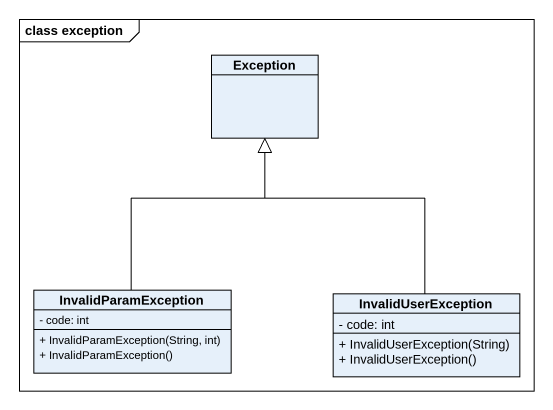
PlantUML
@startuml
mainframe class exception
hide circle
hide empty members
skinparam classAttributeIconSize 0
class "Exception" as Exception_
class InvalidParamException {
  - code: int
  + InvalidParamException(String, int)
  + InvalidParamException()
}
class InvalidUserException {
  - code: int
  + InvalidUserException(String)
  + InvalidUserException()
}
InvalidParamException -up-|> Exception_
InvalidUserException -up-|> Exception_
@enduml
